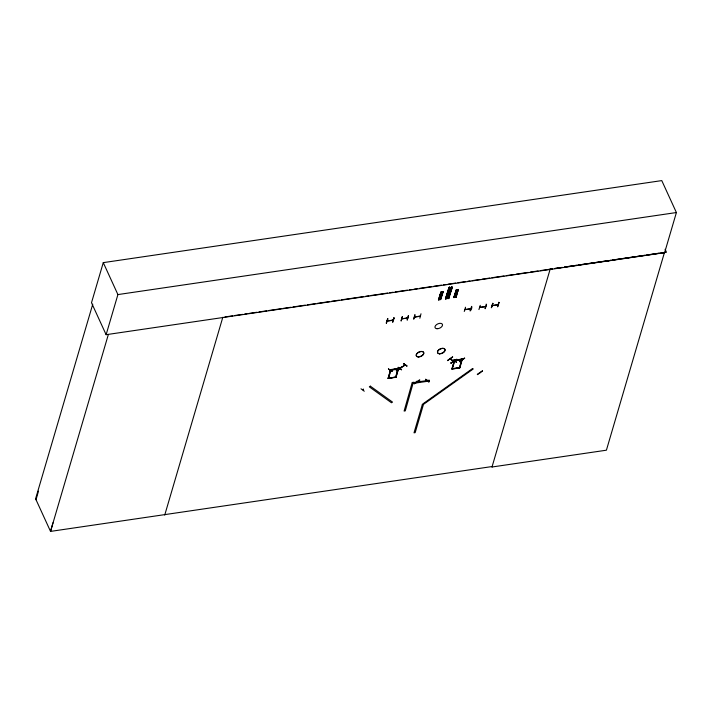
<?xml version="1.0" encoding="UTF-8"?>
<svg xmlns="http://www.w3.org/2000/svg" width="712" height="712" viewBox="0 0 712 712"><rect width="100%" height="100%" fill="white"/><g stroke="black" fill="none" stroke-linecap="round" stroke-linejoin="round"><path stroke-width="1.07" d="M390.523 369.946L398.453 368.78M398.382 369.065L390.461 370.311M454.283 360.931L462.204 359.685M462.079 359.097L459.676 367.73M395.525 377.307L397.999 368.816M395.899 377.235L398.506 368.647L390.666 369.884M401.15 320.978L402.396 316.724M413.797 319.118L414.963 314.668L413.752 318.887M461.883 359.435L459.347 367.935M478.936 309.551L480.262 305.332M492.838 303.445L491.333 307.78L492.784 303.214M363.556 389.482L363.289 389.046M399.913 368.54L405.119 365.096M427.556 380.617L428.063 380.252L427.636 380.6M36.027 499.726L38.475 491.138M52.973 522.813L50.534 531.401L492.206 466.529L492.072 466.992M103.276 262.63L91.501 302.742L106.124 334.685L664.625 252.644L676.4 212.541L661.777 180.599L103.276 262.63L117.907 294.581L106.124 334.685M92.756 304.175L35.6 498.792L50.534 531.401L108.304 334.658M164.73 515.079L222.82 317.258M387.835 318.914L386.26 323.212L387.702 318.647M392.855 322.216C395.409 314.223 393.442 318.976 392.472 322.038M401.105 320.747L402.155 316.769M402.004 318.753L407.691 318.113M396.103 376.915L388.12 378.383L390.683 369.581L388.067 378.455L396.005 377.289L398.587 368.398M388.538 378.348L391.03 369.84M407.237 318.184L407.006 317.703M408.492 315.843L407.175 320.142L408.305 315.621M415.132 317.009L415.025 316.529M420.997 313.778L419.858 318.228M412.257 382.317L404.113 411.064L405.27 410.895L413.414 382.148M465.532 309.106L465.497 309.257M471.647 306.56C467.25 315.906 473.427 307.691 471.46 306.347M462.399 359.044L459.827 367.917L451.889 369.083L454.523 360.192L451.942 369.003M480.271 307.264L480.164 306.961M485.272 308.634L486.527 304.389L485.032 308.67M492.909 303.481L491.538 307.459M497.67 304.905L497.448 304.416M498.258 304.656L492.33 305.671M498.792 302.351L497.617 306.854L499.183 302.547M550.296 268.709L491.992 467.001L606.41 450.198L664.501 252.377L661.199 252.867M438.441 299.841L440.897 291.991L443.087 291.831L440.71 299.538L438.859 299.788M441.182 292.089L438.69 299.814L441.235 292.089M441.28 291.938L438.717 299.814M441.307 292L439.099 299.761M440.55 299.485L442.917 291.787L440.158 299.538M448.987 287.399L445.436 298.933L446.175 298.711L449.77 287.176L445.605 298.791L449.023 287.399L449.699 287.087L446.451 298.8L445.988 298.844L449.708 287.185M445.81 298.889L449.423 287.337M447.875 298.604L451.577 286.936L448.017 298.479M448.836 298.479L452.396 286.927L448.257 298.559L451.435 287.07M448.596 298.39L451.951 286.989M454.105 297.545L456.864 289.793M458.297 289.526L457.763 289.668L458.27 289.526L456.063 297.287L458.252 289.464L456.169 289.882L453.811 297.58L456.846 289.802L456.276 289.802M457.861 289.517L455.404 297.367L455.903 297.216M455.395 297.367L457.798 289.677M398.667 368.763L399.263 369.457L398.925 368.611M416.849 381.819L416.36 381.249M449.859 358.545L453.259 361.367M462.079 360.103L462.471 359.916M480.066 372.768L479.541 372.714M450.055 358.376L450.643 359.053M440.497 299.423L443.078 291.84M447.795 298.604L448.391 298.533M448.373 298.524L448.845 298.462M458.252 289.464L455.493 297.216M456.063 297.287L453.802 297.58L456.481 289.837M389.651 370.685L390.132 370.373M390.221 370.516L390.034 369.991M360.993 388.788L364.286 391.217M398.15 367.223L401.595 369.848L398.026 367.588M425.651 379.185L429.087 381.819L425.714 379.425M428.802 382.006L425.509 379.594M398.551 368.451L390.666 369.581M454.683 360.103L454.79 360.548M387.239 320.961L393.14 320.062M393.122 320.258L387.31 321.112M401.871 318.816L407.825 317.944M414.517 316.956L420.418 316.057M420.365 316.235L414.553 317.107M465.025 309.533L470.863 308.661M470.872 308.821L465.105 309.684M485.611 306.516L479.799 307.326M485.566 306.658L479.612 307.531M492.303 305.528L498.195 304.665M454.372 360.459L462.293 359.266M459.81 367.793L452.013 368.923M390.158 370.543L389.918 369.911M389.793 369.973L389.678 370.854M363.387 389.42L363.013 389.865L363.503 389.5M389.758 370.818L390.078 370.382M392.081 371.406L388.467 368.941M403.437 363.752L406.97 366.021L403.695 363.627M401.408 367.054L396.246 370.792L401.497 367.25M396.379 370.845L404.923 365.007M414.402 383.821C423.925 376.666 419.279 381.472 414.117 383.448M452.601 356.837L447.492 360.45M447.572 360.646L452.69 357.032M456.632 362.212L453.063 359.907L456.374 362.337M453.046 360.655L453.037 361.198M450.927 363.093C461.625 355.475 455.698 361.091 450.794 362.853M451.079 363.227L456.205 359.631M453.927 361.233L454.71 361.287M477.298 374.37L482.442 370.801M477.423 374.637L482.54 371.005M454.505 361.215L454.247 361.607M387.737 318.887L386.438 322.928M442.535 291.84L440.016 299.618L442.677 291.902M406.952 366.021L403.66 363.61M450.304 358.866L453.544 361.162M117.907 294.581L676.4 212.541M550.162 269.18L552.361 268.86L540.274 270.631M225.019 316.938L232.708 315.808M234.907 315.487L242.596 314.357M244.786 314.037L246.984 313.707M249.182 313.387L256.872 312.257M259.07 311.936L266.76 310.806M268.958 310.485L281.035 308.705M283.234 308.385L290.923 307.255M293.122 306.934L305.208 305.163M307.406 304.834L315.087 303.704M317.285 303.383L329.371 301.612M331.57 301.283L339.259 300.161M341.457 299.832L363.423 296.61M365.621 296.281L368.914 295.8M371.112 295.48L387.586 293.059M389.784 292.739L393.086 292.249M395.276 291.929L407.362 290.149M409.56 289.828L411.758 289.508M413.957 289.188L417.25 288.698M419.448 288.378L431.525 286.607M433.724 286.277L441.413 285.147M443.612 284.827L445.81 284.506M448.008 284.186L455.698 283.056M457.896 282.726L465.586 281.605M467.775 281.276L469.973 280.955M472.172 280.635L479.861 279.505M482.06 279.184L489.749 278.054M491.947 277.725L504.025 275.953M506.223 275.633L513.913 274.503M516.111 274.182L528.197 272.402M530.387 272.082L538.076 270.952M576.551 265.3L564.456 267.08L666.459 252.253L665.106 249.28M578.749 264.98L586.448 263.849M588.646 263.52L606.232 260.939M610.629 260.298L607.452 261.046M612.827 259.969L620.526 258.839M622.724 258.518L634.819 256.738M637.018 256.418L644.707 255.288M646.905 254.967L659.001 253.187M394.119 317.988L393.665 317.774M486.545 304.416L486.091 304.193M499.192 302.555L498.738 302.333M390.381 369.555L391.066 369.884M454.461 360.201L462.426 359.062M451.987 368.709L459.747 367.49M412.435 382.718L429.47 380.217L429.22 381.045L413.352 383.376M456.027 290.523L458.012 290.247M440.648 292.783L442.633 292.507M455.867 291.048L457.843 290.772M440.488 293.3L442.472 293.024M455.627 291.822L457.602 291.546M440.247 294.083L442.232 293.807M455.413 292.516L457.398 292.24M440.034 294.777L442.018 294.501M455.173 293.3L457.157 293.024M439.793 295.56L441.778 295.284M454.14 296.655L456.116 296.379M438.761 298.907L440.746 298.631M454.879 360.486L452.316 368.807M454.523 360.512L462.141 359.017M388.102 378.303L395.854 377.102M464.722 358.243L459.427 361.714L464.589 357.976M399.227 369.43L398.684 368.718M392.116 371.424L388.423 368.941M492.909 305.439L492.82 305.101M414.25 383.688L419.341 380.057M470.169 308.43L470.125 308.572M465.506 307.219L464.26 311.473M402.378 318.38L402.333 318.531M392.374 319.857L392.481 320.338M422.341 404.487L414.019 432.834L415.176 432.656L423.498 404.318L422.341 404.487M370.329 386.162L369.341 386.865L391.511 402.787L392.508 402.084L370.329 386.162M472.59 368.505L422.892 403.882L423.542 404.345L473.24 368.967L472.59 368.505M562.249 267.418L554.559 268.54L562.258 267.401M418.318 356.935A4.041 2.341 -24.6 0 0 423.827 353.018A4.041 2.341 -24.6 0 0 417.953 352.734A4.041 2.341 -24.6 0 0 418.318 356.935M418.264 356.819A4.041 2.341 -24.6 0 0 423.774 352.894A4.041 2.341 -24.6 0 0 417.899 352.618A4.041 2.341 -24.6 0 0 418.264 356.819M439.509 353.704A4.041 2.341 -24.6 0 0 445.018 349.779A4.041 2.341 -24.6 0 0 439.144 349.503A4.041 2.341 -24.6 0 0 439.509 353.704M439.562 353.82A4.041 2.341 -24.6 0 0 445.071 349.895A4.041 2.341 -24.6 0 0 439.197 349.619A4.041 2.341 -24.6 0 0 439.562 353.82M437.026 328.73A4.041 2.341 -24.6 0 0 442.535 324.805A4.041 2.341 -24.6 0 0 436.661 324.53A4.041 2.341 -24.6 0 0 437.026 328.73"/></g></svg>
